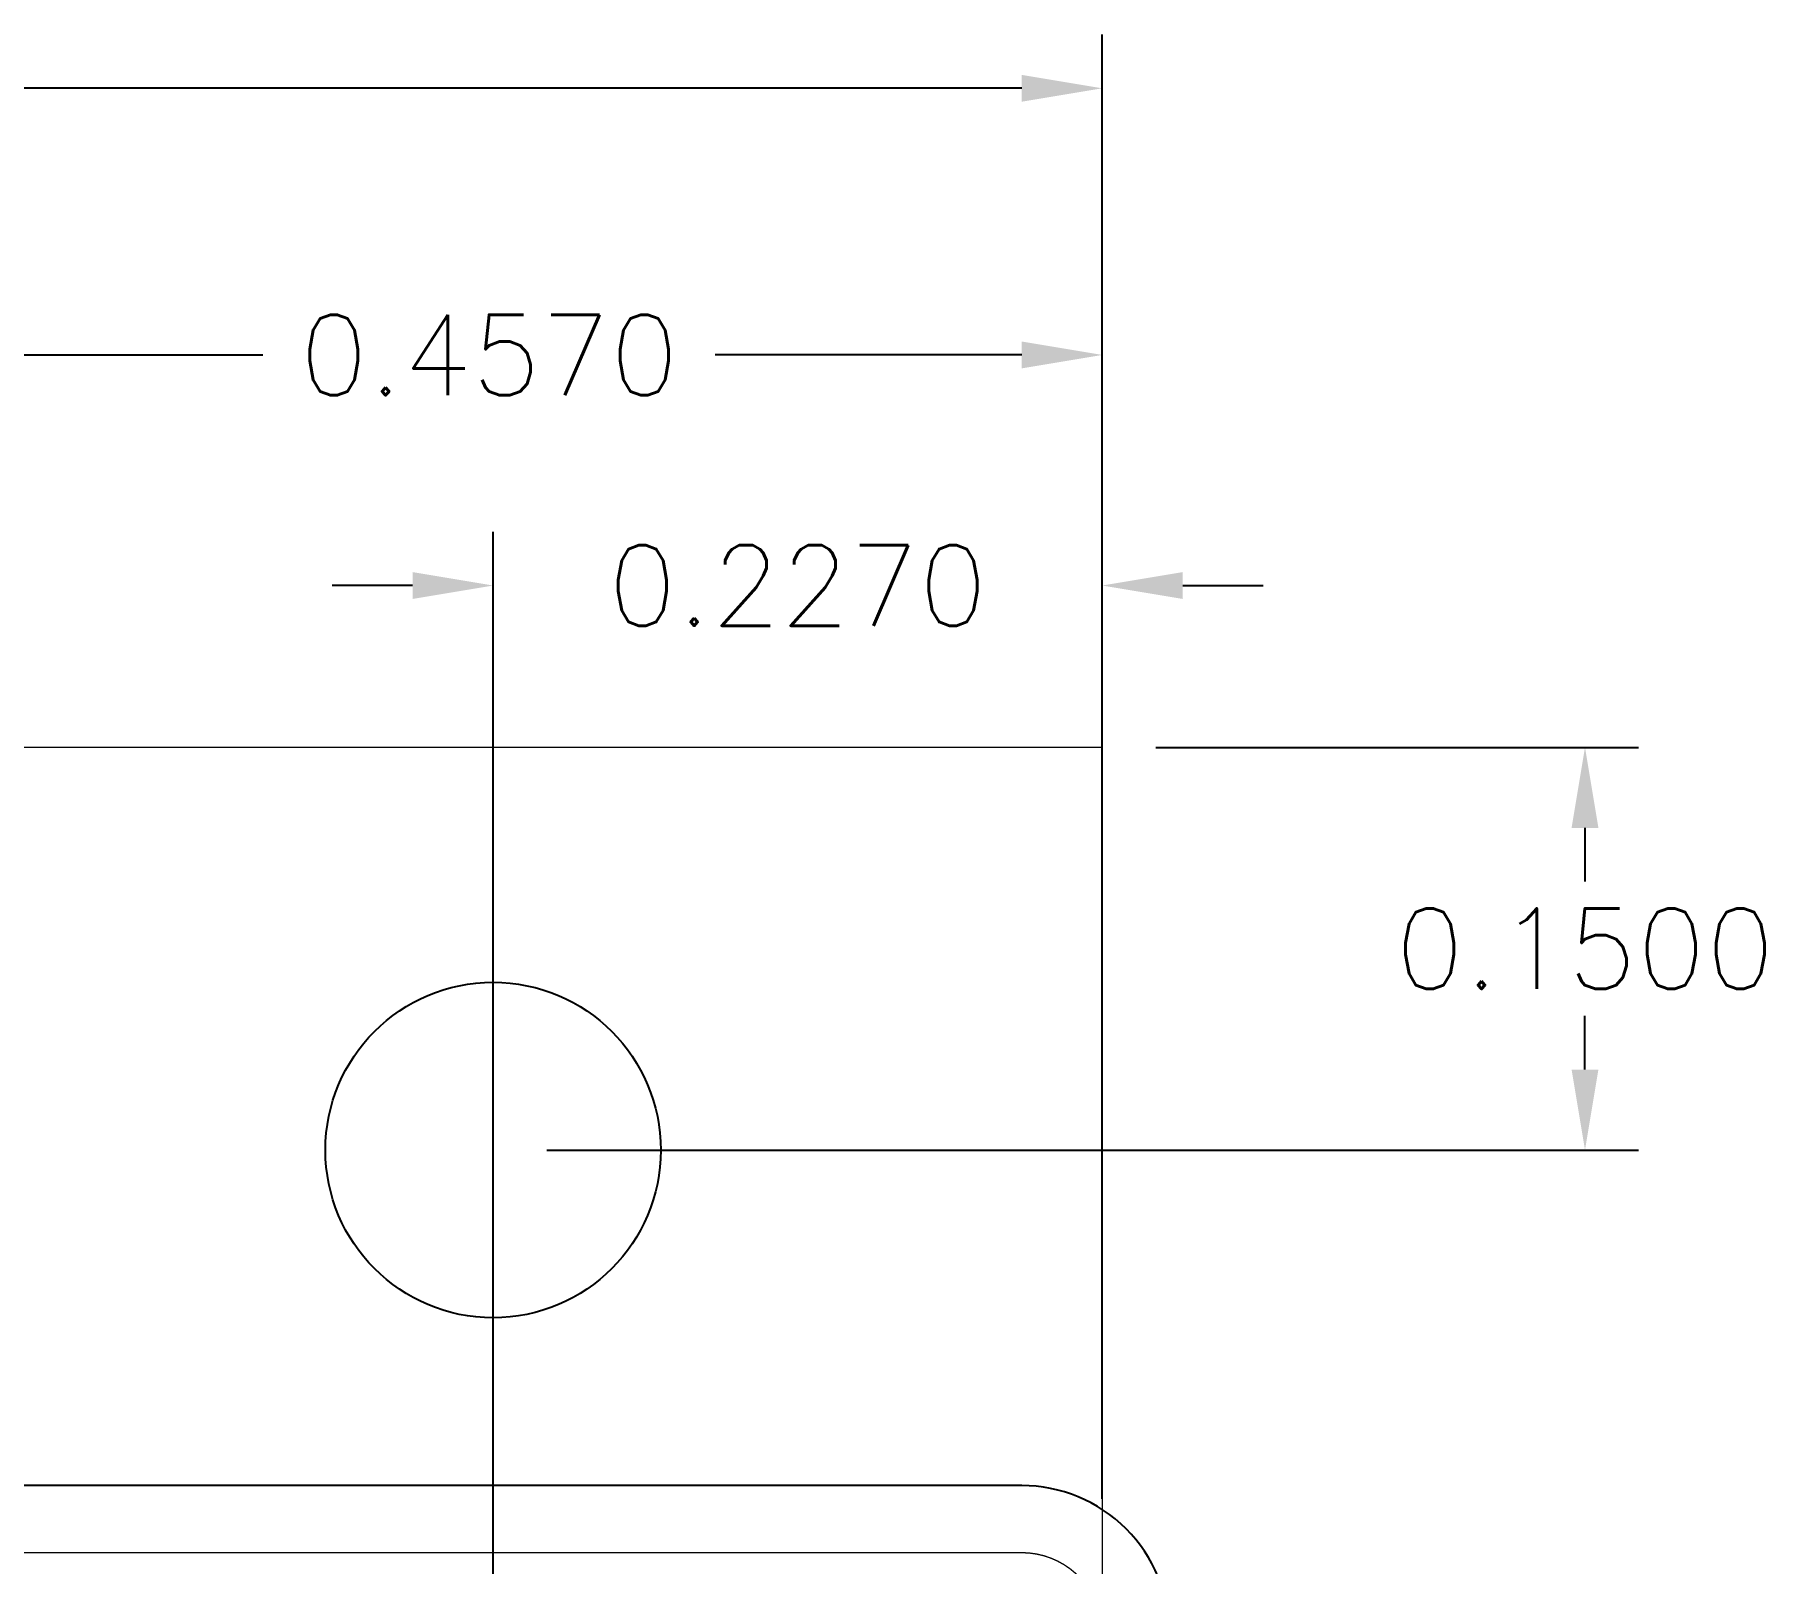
# Model space of a CAD drawing. Header units: inches. Extents: x -0.61 to 6.05, y -1.38 to 3.07.
# Drawn here: x 1.602 to 2.247, y 2.496 to 3.066 of the extents above; entities that cross this region are included whole.
import ezdxf

# ---------------------------------------------------------------- set-up
doc = ezdxf.new("R2010")
doc.units = ezdxf.units.IN
doc.header["$MEASUREMENT"] = 0
doc.linetypes.add('FILLPOLYEX', pattern=[101, 100, 1])
for name, color, linetype in [('DIMENSION', 7, 'Continuous'), ('PCB', 6, 'Continuous'), ('POP_OUTLINE', 7, 'Continuous'), ('STF-01-NS', 30, 'Continuous')]:
    doc.layers.add(name, color=color, linetype=linetype)
doc.styles.get("Standard").update_dxf_attribs({"font": 'romans.shx'})
doc.dimstyles.new('SMALL', dxfattribs={"dimtxt": 0.03, "dimasz": 0.03, "dimexe": 0.02, "dimexo": 0.02, "dimgap": 0.01, "dimtad": 0, "dimtih": 1, "dimtoh": 1, "dimdec": 4, "dimzin": 0, "dimdsep": 46, "dimtxsty": 'Standard', "dimcen": 0.09, "dimadec": 0, "dimazin": 0, "dimtfac": 1, "dimtdec": 4, "dimtofl": 0, "dimtmove": 0, "dimatfit": 3, "dimfxl": 0, "dimtolj": 1, "dimtzin": 0, "dimarcsym": 0})

# ---------------------------------------------------------------- blocks, each defined once
blk = doc.blocks.new('*D12')
at = {"layer": 'Defpoints', "color": 0, "linetype": 'Continuous'}
for p in [(2, 3.04556), (0, 2.5), (2, 2.5)]:
    blk.add_point(p, dxfattribs=at)
at = {"layer": 'DIMENSION', "color": 0, "linetype": 'Continuous', "lineweight": -2}
for p, q in [((0, 2.52), (0, 3.06556)), ((2, 2.52), (2, 3.06556)), ((0.03, 3.04556), (0.91571, 3.04556)), ((1.97, 3.04556), (1.08429, 3.04556))]:
    blk.add_line(p, q, dxfattribs=at)
at = {"layer": 'DIMENSION', "color": 0, "linetype": 'Continuous'}
for points in [[(0.03, 3.05056), (0.03, 3.04056), (0, 3.04556)], [(1.97, 3.05056), (1.97, 3.04056), (2, 3.04556)]]:
    blk.add_solid(points, dxfattribs=at)
at = {"layer": 'DIMENSION', "color": 0, "linetype": 'Continuous', "insert": (1, 3.04556), "char_height": 0.03, "attachment_point": 5}
blk.add_mtext('\\A1;2.0000', dxfattribs=at)
blk = doc.blocks.new('*D14')
at = {"layer": 'Defpoints', "color": 0, "linetype": 'Continuous'}
for p in [(1.773, 2.86031), (2, 2.5), (1.773, 2.418)]:
    blk.add_point(p, dxfattribs=at)
at = {"layer": 'DIMENSION', "color": 0, "linetype": 'Continuous', "lineweight": -2}
for p, q in [((1.773, 2.438), (1.773, 2.88031)), ((2, 2.52), (2, 2.88031)), ((1.743, 2.86031), (1.713, 2.86031)), ((2.03, 2.86031), (2.06, 2.86031))]:
    blk.add_line(p, q, dxfattribs=at)
at = {"layer": 'DIMENSION', "color": 0, "linetype": 'Continuous'}
for points in [[(1.743, 2.86531), (1.743, 2.85531), (1.773, 2.86031)], [(2.03, 2.86531), (2.03, 2.85531), (2, 2.86031)]]:
    blk.add_solid(points, dxfattribs=at)
at = {"layer": 'DIMENSION', "color": 0, "linetype": 'Continuous', "insert": (1.8865, 2.86031), "char_height": 0.03, "attachment_point": 5}
blk.add_mtext('\\A1;0.2270', dxfattribs=at)
blk = doc.blocks.new('*D20')
at = {"layer": 'Defpoints', "color": 0}
for p in [(1.543, 2.94622), (1.543, 2.5), (2, 2.5)]:
    blk.add_point(p, dxfattribs=at)
at = {"layer": 'DIMENSION', "color": 0, "lineweight": -2}
for p, q in [((1.543, 2.52), (1.543, 2.96622)), ((2, 2.52), (2, 2.96622)), ((1.573, 2.94622), (1.68721, 2.94622)), ((1.97, 2.94622), (1.85579, 2.94622))]:
    blk.add_line(p, q, dxfattribs=at)
at = {"layer": 'DIMENSION', "color": 0}
for points in [[(1.573, 2.95122), (1.573, 2.94122), (1.543, 2.94622)], [(1.97, 2.95122), (1.97, 2.94122), (2, 2.94622)]]:
    blk.add_solid(points, dxfattribs=at)
at = {"layer": 'DIMENSION', "color": 0, "insert": (1.7715, 2.94622), "char_height": 0.03, "attachment_point": 5}
blk.add_mtext('\\A1;0.4570', dxfattribs=at)
blk = doc.blocks.new('*D40')
at = {"layer": 'Defpoints', "color": 0}
for p in [(2, 2.8), (2.17992, 2.8), (1.773, 2.65)]:
    blk.add_point(p, dxfattribs=at)
at = {"layer": 'DIMENSION', "color": 0, "lineweight": -2}
for p, q in [((2.02, 2.8), (2.19992, 2.8)), ((2.17992, 2.77), (2.17992, 2.75)), ((2.17992, 2.68), (2.17992, 2.7)), ((1.793, 2.65), (2.19992, 2.65))]:
    blk.add_line(p, q, dxfattribs=at)
at = {"layer": 'DIMENSION', "color": 0}
for points in [[(2.17492, 2.77), (2.18492, 2.77), (2.17992, 2.8)], [(2.17492, 2.68), (2.18492, 2.68), (2.17992, 2.65)]]:
    blk.add_solid(points, dxfattribs=at)
at = {"layer": 'DIMENSION', "color": 0, "insert": (2.17992, 2.725), "char_height": 0.03, "attachment_point": 5}
blk.add_mtext('\\A1;0.1500', dxfattribs=at)

msp = doc.modelspace()

# ---------------------------------------------------------------- linework, layer by layer
at = {"layer": 'PCB', "const_width": 0.0005}
msp.add_lwpolyline([(2, 0.03), (2, 2.47, 0.414214), (1.97, 2.5), (0.03, 2.5, 0.414214), (0, 2.47), (0, 0.03, 0.414214), (0.03, 0), (1.97, 0, 0.414214)], format="xyb", close=True, dxfattribs=at)
at = {"layer": 'POP_OUTLINE', "linetype": 'FILLPOLYEX'}
msp.add_lwpolyline([(2.025, 0.03), (2.025, 2.47, 0.414214), (1.97, 2.525), (0.03, 2.525, 0.414214), (-0.025, 2.47), (-0.025, 0.03, 0.414214), (0.03, -0.025), (1.97, -0.025, 0.414214)], format="xyb", close=True, dxfattribs=at)
at = {"layer": 'STF-01-NS', "const_width": 0.0005}
msp.add_lwpolyline([(1.543, 2.8), (2, 2.8), (2, -0.3), (1.543, -0.3)], close=True, dxfattribs=at)
at = {"layer": 'STF-01-NS'}
msp.add_circle((1.773, 2.65), 0.0625, dxfattribs=at)

# ---------------------------------------------------------------- dimensions: what is measured, and where the dimension line sits
at = {"layer": 'DIMENSION', "linetype": 'Continuous'}
for base, p1, p2, picture, middle in [((2, 3.04556), (0, 2.5), (2, 2.5), '*D12', (1, 3.04556)), ((1.773, 2.86031), (2, 2.5), (1.773, 2.418), '*D14', (1.8865, 2.86031))]:
    dim = msp.add_linear_dim(base=base, p1=p1, p2=p2, dimstyle='SMALL', dxfattribs=at)
    dim.commit()
    dim.dimension.update_dxf_attribs({"geometry": picture, "text_midpoint": middle, "dimtype": 160})
at = {"layer": 'DIMENSION'}
dim = msp.add_linear_dim(base=(1.543, 2.94622), p1=(2, 2.5), p2=(1.543, 2.5), dimstyle='SMALL', dxfattribs=at)
dim.commit()
dim.dimension.update_dxf_attribs({"geometry": '*D20', "text_midpoint": (1.7715, 2.94622), "dimtype": 160})
dim = msp.add_linear_dim(base=(2.17992, 2.8), p1=(1.773, 2.65), p2=(2, 2.8), angle=90, dimstyle='SMALL', dxfattribs=at)
dim.commit()
dim.dimension.update_dxf_attribs({"geometry": '*D40', "text_midpoint": (2.17992, 2.725)})

doc.saveas('drawing.dxf')
